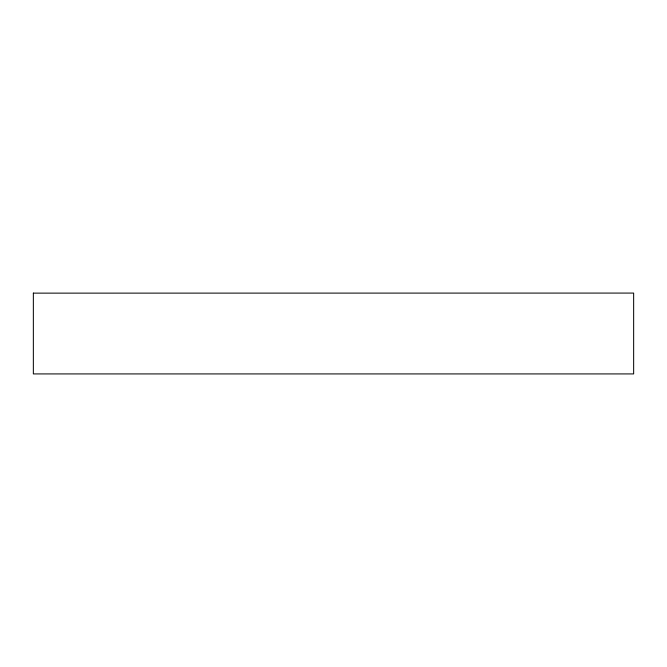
<?xml version="1.0" encoding="UTF-8"?>
<svg xmlns="http://www.w3.org/2000/svg" width="667" height="667" viewBox="0 0 667 667"><rect width="100%" height="100%" fill="white"/><g stroke="black" fill="none" stroke-linecap="round" stroke-linejoin="round"><path stroke-width="1" d="M33.35 293.138L633.65 293.08L633.65 373.92L33.35 373.92L33.35 293.08"/></g></svg>
